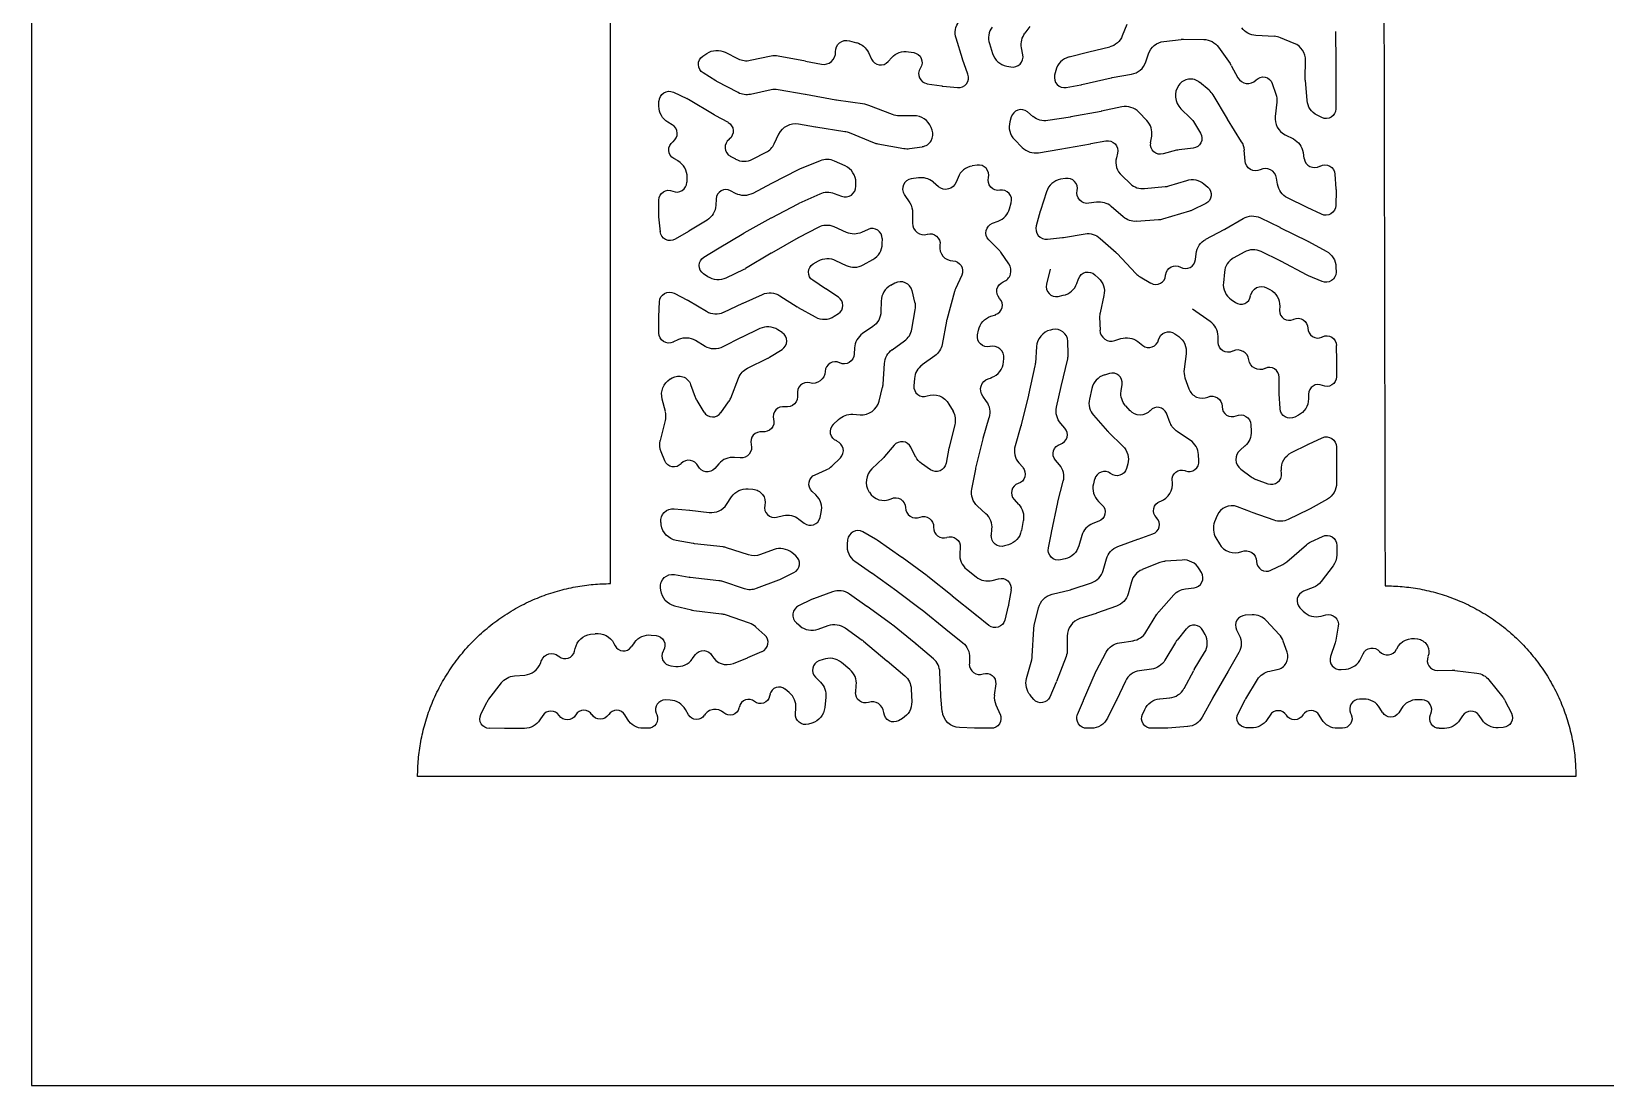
# Model space of a CAD drawing. Header units: inches. Extents: x 126 to 186, y 0 to 60.
# Drawn here: x 126 to 142.31, y 0 to 10.92 of the extents above; entities that cross this region are included whole.
import ezdxf

# ---------------------------------------------------------------- set-up
doc = ezdxf.new("R2010")
doc.units = ezdxf.units.IN
doc.header["$LTSCALE"] = 100
doc.header["$MEASUREMENT"] = 0
doc.layers.add('Default', color=18, linetype='Continuous', true_color=0x000000)

msp = doc.modelspace()

# ---------------------------------------------------------------- linework, layer by layer
at = {"layer": 'Default'}
for p, q in [((136.293, 10.906), (136.347, 10.977)), ((137.348, 10.997), (137.301, 10.878)), ((134.474, 10.828), (134.548, 10.808)), ((135.646, 10.641), (135.578, 10.853)), ((135.924, 10.798), (135.956, 10.695)), ((137.171, 10.763), (136.955, 10.709)), ((137.73, 10.821), (137.912, 10.842)), ((137.936, 10.844), (138.145, 10.841)), ((138.876, 10.873), (138.685, 10.882)), ((139.082, 10.801), (138.939, 10.859)), ((139.51, 10.924), (139.512, 10.603)), ((132.954, 10.668), (132.998, 10.697)), ((133.188, 10.708), (133.322, 10.641)), ((133.447, 10.625), (133.662, 10.671)), ((133.737, 10.672), (134.018, 10.619)), ((134.02, 10.618), (134.183, 10.586)), ((134.67, 10.705), (134.701, 10.638)), ((134.875, 10.612), (134.913, 10.654)), ((135.085, 10.714), (135.14, 10.705)), ((135.702, 10.48), (135.647, 10.636)), ((136.271, 10.683), (136.257, 10.755)), ((136.953, 10.709), (136.751, 10.659)), ((137.544, 10.609), (137.571, 10.692)), ((138.299, 10.76), (138.418, 10.591)), ((139.196, 10.439), (139.2, 10.622)), ((139.512, 10.602), (139.513, 10.283)), ((133.091, 10.412), (132.957, 10.494)), ((135.21, 10.547), (135.207, 10.542)), ((136.103, 10.565), (136.146, 10.557)), ((136.611, 10.518), (136.6, 10.47)), ((136.881, 10.373), (137.184, 10.444)), ((137.195, 10.446), (137.396, 10.481)), ((138.429, 10.573), (138.499, 10.444)), ((132.65, 10.295), (132.788, 10.231)), ((133.32, 10.29), (133.101, 10.406)), ((133.662, 10.318), (133.45, 10.272)), ((134.017, 10.27), (133.735, 10.32)), ((135.277, 10.383), (135.43, 10.359)), ((135.442, 10.358), (135.595, 10.344)), ((136.72, 10.344), (136.871, 10.371)), ((137.886, 10.368), (137.886, 10.368)), ((138.2, 10.315), (138.102, 10.397)), ((138.684, 10.419), (138.687, 10.422)), ((138.853, 10.386), (138.892, 10.275)), ((139.215, 10.21), (139.197, 10.419)), ((139.513, 10.283), (139.513, 10.121)), ((132.501, 10.149), (132.501, 10.201)), ((132.805, 10.222), (133.072, 10.062)), ((134.332, 10.213), (134.018, 10.27)), ((134.633, 10.169), (134.338, 10.212)), ((134.919, 10.063), (134.674, 10.158)), ((137.295, 10.142), (137.086, 10.097)), ((137.908, 10.124), (138.008, 10.026)), ((138.389, 10.018), (138.242, 10.266)), ((138.902, 10.19), (138.885, 10.044)), ((132.639, 9.957), (132.594, 9.984)), ((133.078, 10.058), (133.216, 9.983)), ((133.947, 9.967), (134.124, 9.936)), ((135.141, 10.051), (134.989, 10.05)), ((136.15, 10.038), (136.136, 9.988)), ((136.378, 10.041), (136.318, 10.09)), ((136.763, 10.037), (136.528, 10)), ((137.081, 10.096), (136.767, 10.038)), ((137.556, 10), (137.473, 10.087)), ((138.037, 9.99), (138.111, 9.87)), ((138.537, 9.782), (138.391, 10.014)), ((139.369, 10.032), (139.319, 10.056)), ((133.229, 9.808), (133.227, 9.806)), ((133.694, 9.759), (133.744, 9.862)), ((134.126, 9.936), (134.427, 9.889)), ((134.47, 9.877), (134.73, 9.771)), ((135.33, 9.902), (135.32, 9.928)), ((136.184, 9.804), (136.264, 9.722)), ((136.974, 9.762), (137.131, 9.79)), ((137.594, 9.77), (137.606, 9.839)), ((138.987, 9.854), (139.073, 9.81)), ((132.646, 9.781), (132.646, 9.781)), ((133.24, 9.632), (133.293, 9.603)), ((133.471, 9.601), (133.61, 9.672)), ((134.769, 9.76), (135.036, 9.712)), ((135.097, 9.711), (135.228, 9.73)), ((136.432, 9.668), (136.653, 9.706)), ((136.654, 9.706), (136.973, 9.761)), ((137.251, 9.662), (137.239, 9.614)), ((137.862, 9.693), (137.723, 9.655)), ((138.035, 9.715), (137.89, 9.698)), ((138.574, 9.58), (138.565, 9.695)), ((139.173, 9.67), (139.183, 9.608)), ((132.698, 9.582), (132.655, 9.606)), ((133.943, 9.49), (133.667, 9.35)), ((134.171, 9.583), (133.958, 9.497)), ((134.429, 9.53), (134.32, 9.58)), ((135.797, 9.538), (135.745, 9.53)), ((139.348, 9.527), (139.35, 9.529)), ((132.792, 9.361), (132.793, 9.412)), ((133.665, 9.348), (133.472, 9.246)), ((134.541, 9.319), (134.541, 9.359)), ((135.189, 9.407), (135.114, 9.396)), ((135.398, 9.315), (135.34, 9.364)), ((135.599, 9.411), (135.58, 9.361)), ((135.915, 9.409), (135.915, 9.409)), ((136.713, 9.401), (136.662, 9.392)), ((137.295, 9.43), (137.385, 9.346)), ((137.532, 9.296), (137.745, 9.316)), ((137.782, 9.324), (137.968, 9.381)), ((138.147, 9.344), (138.187, 9.31)), ((138.909, 9.341), (138.899, 9.404)), ((139.503, 9.445), (139.514, 9.292)), ((132.5, 9.019), (132.5, 9.177)), ((133.093, 9.188), (133.089, 9.121)), ((133.295, 9.246), (133.242, 9.273)), ((133.666, 8.992), (133.943, 9.139)), ((133.954, 9.144), (134.169, 9.242)), ((134.317, 9.246), (134.392, 9.217)), ((135.041, 9.236), (135.098, 9.148)), ((136.034, 9.279), (136.033, 9.279)), ((136.133, 9.087), (136.15, 9.149)), ((136.515, 9.263), (136.453, 9.068)), ((137.035, 9.154), (136.955, 9.143)), ((138.166, 9.141), (138.024, 9.073)), ((139.215, 9.101), (139.013, 9.201)), ((139.515, 9.275), (139.512, 9.122)), ((132.515, 8.849), (132.5, 9.002)), ((132.999, 8.969), (132.811, 8.853)), ((133.385, 8.837), (133.663, 8.991)), ((135.129, 9.043), (135.127, 8.939)), ((136.451, 9.061), (136.408, 8.91)), ((137.311, 9.002), (137.186, 9.11)), ((137.675, 8.971), (137.447, 8.956)), ((137.996, 9.062), (137.717, 8.978)), ((138.362, 8.875), (138.553, 8.986)), ((138.731, 8.993), (138.933, 8.895)), ((139.363, 9.03), (139.217, 9.1)), ((132.807, 8.85), (132.669, 8.77)), ((133.107, 8.671), (133.38, 8.834)), ((134.149, 8.893), (133.949, 8.788)), ((134.445, 8.841), (134.315, 8.899)), ((134.669, 8.873), (134.6, 8.842)), ((135.28, 8.823), (135.281, 8.824)), ((135.956, 8.937), (136.016, 8.959)), ((136.69, 8.79), (136.915, 8.826)), ((138.165, 8.77), (138.356, 8.872)), ((138.934, 8.894), (139.223, 8.75)), ((132.966, 8.585), (133.106, 8.67)), ((133.944, 8.785), (133.668, 8.628)), ((134.814, 8.724), (134.815, 8.778)), ((135.412, 8.71), (135.412, 8.705)), ((136.021, 8.662), (135.918, 8.765)), ((136.525, 8.772), (136.68, 8.789)), ((137.072, 8.78), (137.236, 8.632)), ((138.937, 8.547), (138.741, 8.643)), ((139.229, 8.747), (139.414, 8.647)), ((133.664, 8.626), (133.398, 8.466)), ((134.099, 8.515), (134.153, 8.546)), ((134.331, 8.552), (134.441, 8.499)), ((134.616, 8.504), (134.717, 8.56)), ((136.126, 8.516), (136.042, 8.637)), ((137.246, 8.622), (137.442, 8.415)), ((138.059, 8.56), (138.065, 8.621)), ((138.564, 8.638), (138.455, 8.577)), ((139.216, 8.399), (138.943, 8.544)), ((139.514, 8.483), (139.515, 8.429)), ((133.008, 8.382), (132.963, 8.412)), ((133.381, 8.457), (133.194, 8.369)), ((134.226, 8.257), (134.094, 8.346)), ((135.638, 8.399), (135.573, 8.257)), ((136.555, 8.462), (136.516, 8.304)), ((136.83, 8.313), (136.848, 8.362)), ((137.017, 8.403), (137.054, 8.368)), ((137.485, 8.382), (137.598, 8.316)), ((137.75, 8.395), (137.75, 8.402)), ((138.358, 8.43), (138.348, 8.32)), ((139.37, 8.332), (139.23, 8.392)), ((132.657, 8.212), (132.796, 8.141)), ((133.373, 8.109), (133.572, 8.199)), ((133.753, 8.186), (133.934, 8.07)), ((134.36, 8.171), (134.229, 8.256)), ((134.945, 8.316), (134.902, 8.293)), ((135.153, 8.119), (135.123, 8.238)), ((135.563, 8.229), (135.483, 7.935)), ((136.03, 8.157), (136.029, 8.158)), ((136.636, 8.179), (136.688, 8.19)), ((137.11, 8.189), (137.071, 8.009)), ((138.631, 8.183), (138.631, 8.186)), ((138.796, 8.267), (138.83, 8.249)), ((132.5, 7.966), (132.507, 8.124)), ((132.807, 8.135), (132.993, 8.024)), ((133.171, 8.015), (133.371, 8.108)), ((133.944, 8.065), (134.12, 7.965)), ((134.317, 7.972), (134.36, 8)), ((134.803, 8.13), (134.8, 8.019)), ((135.121, 7.839), (135.156, 8.039)), ((138.211, 7.918), (138.027, 8.045)), ((138.43, 8.145), (138.472, 8.116)), ((138.932, 8.076), (138.93, 8.034)), ((132.5, 7.799), (132.5, 7.958)), ((133.546, 7.844), (133.357, 7.754)), ((133.778, 7.803), (133.732, 7.832)), ((134.717, 7.866), (134.61, 7.793)), ((135.48, 7.92), (135.434, 7.681)), ((135.802, 7.78), (135.812, 7.828)), ((135.938, 7.972), (135.989, 7.989)), ((136.579, 7.835), (136.556, 7.829)), ((137.066, 7.964), (137.07, 7.829)), ((139.072, 7.94), (139.077, 7.943)), ((132.703, 7.73), (132.646, 7.704)), ((132.979, 7.66), (132.878, 7.72)), ((133.352, 7.751), (133.162, 7.654)), ((134.916, 7.626), (135.044, 7.717)), ((136.74, 7.58), (136.737, 7.714)), ((137.223, 7.72), (137.287, 7.741)), ((137.461, 7.71), (137.512, 7.671)), ((137.845, 7.792), (137.885, 7.764)), ((138.294, 7.702), (138.293, 7.765)), ((139.368, 7.757), (139.373, 7.76)), ((139.518, 7.668), (139.519, 7.508)), ((133.418, 7.433), (133.63, 7.538)), ((133.647, 7.548), (133.776, 7.629)), ((134.527, 7.644), (134.524, 7.58)), ((135.358, 7.562), (135.227, 7.468)), ((135.931, 7.659), (135.928, 7.658)), ((136.071, 7.501), (136.074, 7.536)), ((136.411, 7.658), (136.4, 7.487)), ((136.669, 7.246), (136.735, 7.532)), ((137.962, 7.584), (137.941, 7.423)), ((138.447, 7.612), (138.441, 7.61)), ((139.519, 7.508), (139.519, 7.346)), ((134.374, 7.49), (134.371, 7.491)), ((134.822, 7.27), (134.836, 7.484)), ((136.396, 7.459), (136.329, 7.158)), ((137.168, 7.379), (137.115, 7.363)), ((138.78, 7.432), (138.778, 7.431)), ((138.925, 7.182), (138.926, 7.34)), ((132.619, 7.323), (132.637, 7.334)), ((132.828, 7.267), (132.876, 7.135)), ((133.244, 7.125), (133.325, 7.332)), ((134.064, 7.282), (134.063, 7.282)), ((134.781, 7.094), (134.817, 7.236)), ((135.148, 7.329), (135.142, 7.251)), ((135.911, 7.325), (135.944, 7.336)), ((136.62, 7.03), (136.668, 7.245)), ((136.985, 7.224), (136.96, 7.114)), ((137.288, 7.198), (137.298, 7.267)), ((137.95, 7.334), (137.991, 7.221)), ((132.567, 6.984), (132.534, 7.115)), ((132.893, 7.099), (132.967, 6.978)), ((133.143, 6.973), (133.222, 7.085)), ((133.806, 7.034), (133.805, 7.034)), ((133.936, 7.164), (133.936, 7.163)), ((135.505, 7.063), (135.547, 6.988)), ((135.894, 7.09), (135.855, 7.145)), ((136.328, 7.154), (136.254, 6.846)), ((137.381, 6.994), (137.336, 7.044)), ((138.334, 7.04), (138.334, 7.034)), ((138.935, 7.015), (138.926, 7.17)), ((139.23, 7.164), (139.23, 7.116)), ((132.515, 6.685), (132.567, 6.891)), ((133.688, 6.906), (133.688, 6.906)), ((134.307, 6.85), (134.362, 6.903)), ((134.508, 6.957), (134.584, 6.951)), ((135.566, 6.849), (135.507, 6.615)), ((135.86, 6.71), (135.923, 6.925)), ((136.706, 6.814), (136.663, 6.862)), ((137.003, 6.946), (137.149, 6.782)), ((137.592, 6.996), (137.591, 6.994)), ((137.798, 6.865), (137.757, 6.967)), ((139.125, 6.947), (139.087, 6.927)), ((133.571, 6.775), (133.57, 6.775)), ((135.784, 6.397), (135.858, 6.701)), ((136.251, 6.838), (136.191, 6.63)), ((137.158, 6.772), (137.307, 6.627)), ((138.006, 6.686), (137.869, 6.777)), ((138.633, 6.849), (138.637, 6.782)), ((139.229, 6.648), (139.373, 6.714)), ((132.561, 6.475), (132.523, 6.567)), ((133.457, 6.644), (133.457, 6.643)), ((134.344, 6.679), (134.343, 6.679)), ((134.936, 6.635), (134.837, 6.518)), ((135.16, 6.516), (135.11, 6.615)), ((135.505, 6.604), (135.476, 6.449)), ((138.095, 6.475), (138.091, 6.54)), ((138.571, 6.628), (138.522, 6.586)), ((139.053, 6.56), (139.224, 6.645)), ((139.52, 6.62), (139.52, 6.456)), ((132.731, 6.446), (132.73, 6.445)), ((133.121, 6.444), (133.079, 6.395)), ((133.344, 6.504), (133.282, 6.51)), ((134.118, 6.33), (134.232, 6.38)), ((134.291, 6.419), (134.38, 6.507)), ((134.824, 6.503), (134.707, 6.39)), ((135.314, 6.382), (135.222, 6.446)), ((135.742, 6.182), (135.782, 6.389)), ((136.23, 6.452), (136.269, 6.407)), ((136.65, 6.433), (136.609, 6.481)), ((137.358, 6.442), (137.345, 6.396)), ((137.951, 6.373), (137.955, 6.371)), ((138.528, 6.389), (138.635, 6.309)), ((138.95, 6.344), (138.948, 6.377)), ((139.52, 6.456), (139.521, 6.243)), ((136.634, 6.05), (136.689, 6.263)), ((137.014, 6.286), (137.002, 6.236)), ((137.18, 6.341), (137.179, 6.342)), ((137.82, 6.256), (137.819, 6.269)), ((138.686, 6.282), (138.81, 6.237)), ((133.201, 6.022), (133.253, 6.1)), ((133.425, 6.184), (133.474, 6.181)), ((134.127, 6.122), (134.088, 6.158)), ((134.675, 6.157), (134.68, 6.149)), ((134.905, 6.08), (134.907, 6.081)), ((136.179, 6.074), (136.227, 6.023)), ((136.567, 5.731), (136.633, 6.042)), ((137.054, 6.054), (137.092, 6.016)), ((137.691, 6.053), (137.699, 6.056)), ((139.425, 6.078), (139.247, 5.976)), ((132.659, 5.978), (132.817, 5.962)), ((132.819, 5.962), (133.022, 5.939)), ((133.598, 6.013), (133.598, 6.012)), ((133.719, 5.89), (133.791, 5.907)), ((133.95, 5.871), (134.006, 5.828)), ((134.17, 5.886), (134.182, 5.939)), ((135.205, 5.89), (135.206, 5.89)), ((135.888, 5.926), (135.801, 6.004)), ((137.657, 5.883), (137.654, 5.886)), ((138.283, 5.906), (138.257, 5.842)), ((138.641, 5.942), (138.493, 5.999)), ((138.873, 5.859), (138.645, 5.94)), ((139.234, 5.97), (139.019, 5.867)), ((132.525, 5.81), (132.522, 5.836)), ((134.745, 5.663), (134.612, 5.738)), ((135.345, 5.79), (135.345, 5.785)), ((135.944, 5.704), (135.95, 5.767)), ((136.275, 5.857), (136.255, 5.751)), ((136.535, 5.571), (136.566, 5.729)), ((137.057, 5.848), (136.996, 5.824)), ((137.464, 5.663), (137.618, 5.717)), ((132.856, 5.617), (132.68, 5.649)), ((133.165, 5.582), (132.869, 5.615)), ((133.428, 5.5), (133.202, 5.574)), ((133.693, 5.554), (133.551, 5.503)), ((134.455, 5.657), (134.45, 5.609)), ((135.018, 5.473), (134.76, 5.653)), ((135.622, 5.577), (135.617, 5.513)), ((136.123, 5.605), (136.081, 5.592)), ((136.881, 5.7), (136.85, 5.592)), ((137.254, 5.585), (137.46, 5.662)), ((138.271, 5.675), (138.307, 5.615)), ((139.005, 5.428), (139.208, 5.605)), ((139.253, 5.634), (139.375, 5.691)), ((139.522, 5.598), (139.522, 5.5)), ((133.918, 5.489), (133.876, 5.523)), ((134.53, 5.433), (134.703, 5.313)), ((135.28, 5.281), (135.021, 5.471)), ((136.709, 5.459), (136.661, 5.449)), ((137.103, 5.339), (137.136, 5.458)), ((137.689, 5.42), (137.507, 5.347)), ((137.921, 5.446), (137.745, 5.433)), ((138.692, 5.433), (138.692, 5.432)), ((138.841, 5.341), (138.964, 5.401)), ((139.484, 5.385), (139.362, 5.223)), ((132.66, 5.296), (132.814, 5.27)), ((132.824, 5.269), (133.121, 5.235)), ((133.159, 5.226), (133.384, 5.151)), ((133.511, 5.154), (133.743, 5.241)), ((133.76, 5.248), (133.899, 5.317)), ((134.705, 5.312), (134.965, 5.127)), ((135.538, 5.074), (135.287, 5.276)), ((135.687, 5.351), (135.786, 5.271)), ((135.954, 5.235), (136.019, 5.253)), ((137.395, 5.221), (137.361, 5.097)), ((138.121, 5.316), (138.098, 5.354)), ((132.521, 5.132), (132.518, 5.162)), ((134.299, 5.116), (134.1, 5.044)), ((134.654, 4.966), (134.473, 5.093)), ((134.969, 5.124), (135.221, 4.933)), ((135.79, 4.87), (135.539, 5.073)), ((136.148, 5.136), (136.123, 4.987)), ((136.573, 5.091), (136.765, 5.139)), ((136.78, 5.143), (136.981, 5.21)), ((137.68, 4.911), (137.835, 5.085)), ((137.955, 5.147), (138.044, 5.158)), ((139.278, 5.16), (139.179, 5.122)), ((132.837, 4.925), (132.663, 4.968)), ((133.15, 4.886), (132.861, 4.92)), ((134.081, 5.036), (133.946, 4.97)), ((134.911, 4.78), (134.657, 4.964)), ((135.226, 4.929), (135.472, 4.729)), ((136.12, 4.971), (136.083, 4.823)), ((136.389, 4.767), (136.434, 4.952)), ((137.03, 4.893), (136.862, 4.839)), ((137.241, 4.968), (137.035, 4.895)), ((139.141, 4.95), (139.175, 4.915)), ((133.438, 4.791), (133.19, 4.877)), ((133.597, 4.668), (133.504, 4.752)), ((133.924, 4.796), (133.962, 4.763)), ((134.149, 4.729), (134.255, 4.767)), ((134.43, 4.742), (134.607, 4.615)), ((135.162, 4.576), (134.919, 4.773)), ((135.918, 4.768), (135.791, 4.87)), ((136.368, 4.451), (136.384, 4.732)), ((137.545, 4.698), (137.66, 4.885)), ((137.964, 4.734), (137.868, 4.616)), ((138.647, 4.877), (138.573, 4.874)), ((138.927, 4.675), (138.793, 4.817)), ((139.36, 4.864), (139.41, 4.877)), ((139.538, 4.76), (139.513, 4.615)), ((131.793, 4.677), (131.84, 4.683)), ((132.034, 4.582), (132.046, 4.558)), ((132.215, 4.545), (132.249, 4.592)), ((132.421, 4.669), (132.471, 4.664)), ((134.618, 4.606), (134.862, 4.403)), ((135.344, 4.421), (135.164, 4.574)), ((135.473, 4.728), (135.648, 4.588)), ((136.73, 4.657), (136.731, 4.515)), ((137.273, 4.589), (137.412, 4.61)), ((137.851, 4.592), (137.741, 4.407)), ((138.159, 4.675), (138.136, 4.717)), ((138.485, 4.723), (138.513, 4.667)), ((139.008, 4.492), (138.969, 4.607)), ((139.506, 4.587), (139.459, 4.447)), ((140.361, 4.629), (140.375, 4.625)), ((131.272, 4.374), (131.285, 4.407)), ((131.459, 4.452), (131.465, 4.447)), ((131.626, 4.502), (131.633, 4.531)), ((132.549, 4.51), (132.545, 4.502)), ((132.846, 4.421), (132.879, 4.467)), ((133.272, 4.375), (133.418, 4.433)), ((133.422, 4.435), (133.568, 4.497)), ((134.203, 4.417), (134.157, 4.4)), ((135.719, 4.434), (135.717, 4.369)), ((136.309, 4.218), (136.362, 4.411)), ((136.719, 4.445), (136.618, 4.186)), ((137.03, 4.296), (137.134, 4.49)), ((138.047, 4.31), (138.154, 4.487)), ((138.508, 4.487), (138.396, 4.294)), ((139.773, 4.426), (139.795, 4.475)), ((139.966, 4.499), (139.966, 4.499)), ((140.141, 4.521), (140.144, 4.527)), ((131.003, 4.245), (131.11, 4.254)), ((132.624, 4.349), (132.674, 4.344)), ((134.478, 4.31), (134.391, 4.384)), ((134.864, 4.402), (135.047, 4.245)), ((135.421, 4.044), (135.411, 4.284)), ((136.899, 3.994), (137.023, 4.282)), ((137.604, 4.316), (137.479, 4.299)), ((137.94, 4.115), (138.043, 4.303)), ((138.396, 4.293), (138.236, 4.013)), ((138.828, 4.295), (138.903, 4.31)), ((139.568, 4.311), (139.618, 4.316)), ((140.564, 4.303), (140.719, 4.305)), ((140.745, 4.303), (140.975, 4.273)), ((130.739, 4.004), (130.868, 4.172)), ((133.85, 4.072), (133.807, 4.108)), ((134.121, 4.233), (134.175, 4.18)), ((134.539, 4.073), (134.545, 4.148)), ((135.113, 4.109), (135.119, 3.978)), ((135.989, 4.164), (135.975, 4.045)), ((136.615, 4.179), (136.549, 4.026)), ((137.333, 4.191), (137.239, 3.993)), ((138.58, 4.007), (138.702, 4.207)), ((141.099, 4.204), (141.244, 4.024)), ((130.655, 3.844), (130.719, 3.972)), ((132.618, 3.994), (132.567, 3.996)), ((133.333, 3.926), (133.329, 3.911)), ((133.651, 4.055), (133.646, 4.035)), ((134.23, 4.024), (134.219, 3.917)), ((135.436, 3.877), (135.421, 4.033)), ((135.991, 3.945), (136.035, 3.847)), ((136.385, 4.002), (136.348, 4.045)), ((136.838, 3.847), (136.898, 3.992)), ((137.238, 3.991), (137.149, 3.808)), ((137.688, 4.007), (137.792, 4.017)), ((138.234, 4.01), (138.129, 3.818)), ((138.5, 3.856), (138.574, 3.997)), ((139.802, 4.005), (139.757, 4.004)), ((140.408, 3.997), (140.357, 3.998)), ((141.264, 3.992), (141.333, 3.86)), ((131.296, 3.834), (131.268, 3.79)), ((131.467, 3.834), (131.466, 3.835)), ((131.639, 3.842), (131.636, 3.838)), ((131.979, 3.844), (131.979, 3.843)), ((132.174, 3.796), (132.147, 3.841)), ((132.472, 3.858), (132.478, 3.844)), ((132.808, 3.841), (132.776, 3.898)), ((133.173, 3.864), (133.172, 3.865)), ((133.915, 3.855), (133.919, 3.909)), ((134.084, 3.756), (134.05, 3.745)), ((134.83, 3.862), (134.83, 3.867)), ((135.023, 3.805), (134.982, 3.781)), ((137.51, 3.847), (137.533, 3.897)), ((138.831, 3.839), (138.802, 3.794)), ((139.172, 3.841), (139.17, 3.837)), ((139.368, 3.794), (139.341, 3.839)), ((139.666, 3.858), (139.672, 3.846)), ((139.998, 3.865), (139.97, 3.912)), ((140.193, 3.908), (140.165, 3.863)), ((140.494, 3.844), (140.498, 3.852)), ((140.826, 3.832), (140.799, 3.789)), ((141.029, 3.789), (140.997, 3.835)), ((130.902, 3.701), (130.744, 3.702)), ((131.107, 3.701), (130.902, 3.701)), ((132.385, 3.702), (132.338, 3.702)), ((135.771, 3.702), (135.614, 3.709)), ((135.941, 3.702), (135.78, 3.702)), ((136.978, 3.702), (136.935, 3.702)), ((137.755, 3.702), (137.604, 3.702)), ((137.978, 3.72), (137.771, 3.702)), ((138.634, 3.706), (138.585, 3.708)), ((139.581, 3.703), (139.532, 3.702)), ((140.638, 3.701), (140.585, 3.701)), ((141.248, 3.71), (141.196, 3.707))]:
    msp.add_line(p, q, dxfattribs=at)
msp.add_lwpolyline([(126, 0), (186, 0), (186, 60), (126, 60)], close=True, dxfattribs=at)
at = {"layer": 'Default', "extrusion": (0, 0, -1)}
for centre, radius, start, end in [((-135.759, 10.911), 0.19, 342.3163, 37.7798), ((-138.694, 11.072), 0.19, 272.7201, 325.1514), ((-134.444, 10.718), 0.114, 357.2709, 105.1937), ((-134.498, 10.625), 0.19, 105.1937, 155.1111), ((-136.444, 10.791), 0.19, 349.2651, 37.234), ((-137.124, 10.948), 0.19, 201.5403, 255.8168), ((-137.752, 10.633), 0.19, 18.1785, 83.4137), ((-137.934, 10.654), 0.19, 83.4137, 90.601), ((-138.143, 10.651), 0.19, 90.601, 144.9772), ((-133.012, 10.582), 0.103, 301.6248, 56.4341), ((-133.103, 10.538), 0.19, 56.4341, 116.5991), ((-133.702, 10.485), 0.19, 77.9957, 100.6647), ((-133.983, 10.432), 0.19, 100.6647, 101.2687), ((-135.054, 10.527), 0.19, 41.9457, 99.156), ((-135.124, 10.603), 0.103, 99.156, 213.4141), ((-135.827, 10.699), 0.19, 340.695, 342.3163), ((-136.908, 10.893), 0.19, 255.8168, 256.2704), ((-139.322, 10.601), 0.19, 179.5153, 179.8265), ((-137.227, 10.259), 0.19, 76.8407, 80.2251), ((-138.262, 10.482), 0.19, 144.9772, 151.327), ((-138.759, 10.353), 0.0999, 43.9663, 160.4378), ((-139.386, 10.435), 0.19, 355.1355, 1.0182), ((-132.606, 10.2), 0.104, 0.5285, 114.9587), ((-133.19, 10.574), 0.19, 297.891, 301.6248), ((-133.409, 10.458), 0.19, 257.7013, 297.891), ((-138.713, 10.212), 0.19, 160.4378, 186.5034), ((-139.323, 10.283), 0.19, 179.8265, 180.018), ((-132.691, 10.147), 0.19, 300.6796, 0.5285), ((-132.708, 10.059), 0.19, 114.9587, 120.9005), ((-134.366, 10.4), 0.19, 278.3749, 280.1965), ((-139.404, 10.226), 0.19, 296.6137, 355.1355), ((-139.413, 10.121), 0.1, 180.018, 296.6137), ((-133.166, 9.891), 0.104, 118.7417, 232.9696), ((-133.915, 9.779), 0.19, 25.6958, 99.6991), ((-134.988, 10.24), 0.19, 269.6172, 291.3145), ((-136.498, 10.188), 0.19, 261.017, 309.513), ((-136.733, 10.225), 0.19, 259.5722, 261.017), ((-137.046, 10.283), 0.19, 257.7658, 259.5722), ((-137.875, 9.891), 0.19, 134.3696, 148.4483), ((-138.552, 10.115), 0.19, 327.9332, 329.293), ((-134.398, 9.701), 0.19, 98.8362, 112.295), ((-137.15, 9.687), 0.104, 79.8476, 193.7804), ((-138.024, 9.816), 0.102, 148.4483, 263.4332), ((-138.986, 9.641), 0.19, 117.2628, 170.9989), ((-132.706, 9.697), 0.104, 299.8575, 54.3736), ((-137.696, 9.753), 0.102, 254.7172, 9.0688), ((-138.681, 9.588), 0.108, 243.6455, 355.8449), ((-139.4, 9.438), 0.104, 61.256, 175.9696), ((-135.472, 9.403), 0.115, 201.245, 310.2364), ((-136.016, 9.382), 0.105, 260.6976, 14.8822), ((-138.024, 9.199), 0.19, 72.96, 130.2382), ((-138.121, 9.233), 0.102, 130.2382, 244.1906), ((-139.097, 9.371), 0.19, 296.3008, 350.7163), ((-132.601, 9.177), 0.102, 0.017, 114.7142), ((-133.383, 9.414), 0.19, 242.0523, 297.5929), ((-134.032, 8.971), 0.19, 62.0917, 65.5782), ((-134.248, 9.069), 0.19, 65.5782, 111.2878), ((-134.939, 9.045), 0.19, 147.0772, 180.6899), ((-136.94, 9.251), 0.109, 261.922, 12.8952), ((-139.325, 9.279), 0.19, 175.9696, 181.0909), ((-132.69, 9.019), 0.19, 354.7296, 0.017), ((-132.9, 9.131), 0.19, 182.8942, 238.293), ((-133.755, 8.824), 0.19, 61.0593, 62.0917), ((-137.435, 9.146), 0.19, 266.381, 310.8427), ((-137.663, 9.16), 0.19, 253.377, 266.381), ((-137.941, 9.244), 0.19, 244.1906, 253.377), ((-138.648, 8.822), 0.19, 59.7909, 115.9478), ((-139.299, 9.271), 0.19, 295.5803, 296.3008), ((-139.408, 9.124), 0.104, 181.0909, 295.5803), ((-132.617, 8.859), 0.103, 239.6694, 354.7296), ((-132.711, 9.014), 0.19, 238.293, 239.6694), ((-133.477, 8.671), 0.19, 59.0802, 61.0593), ((-134.522, 9.015), 0.19, 245.8346, 293.884), ((-135.31, 8.725), 0.103, 73.4982, 188.3835), ((-135.992, 8.839), 0.104, 315.1832, 69.5341), ((-136.945, 8.639), 0.19, 80.859, 132.1023), ((-138.85, 8.724), 0.19, 115.9478, 116.441), ((-133.205, 8.508), 0.19, 58.5691, 59.0802), ((-138.255, 8.602), 0.19, 5.7121, 61.8671), ((-139.139, 8.58), 0.19, 116.441, 118.3483), ((-139.324, 8.48), 0.19, 118.3483, 179.2656), ((-133.02, 8.497), 0.103, 303.507, 58.5691), ((-134.149, 8.428), 0.0995, 303.6679, 60.1163), ((-134.248, 8.381), 0.19, 60.1163, 115.914), ((-135.543, 8.442), 0.104, 91.5122, 204.3711), ((-137.109, 8.491), 0.19, 132.1023, 136.4594), ((-137.853, 8.392), 0.103, 5.2108, 120.133), ((-133.113, 8.54), 0.19, 244.7345, 303.507), ((-133.3, 8.628), 0.19, 238.9215, 244.7345), ((-136.105, 8.231), 0.105, 316.1623, 69.3037), ((-136.946, 8.327), 0.104, 19.4152, 133.0577), ((-136.925, 8.23), 0.19, 133.0577, 192.3521), ((-139.305, 8.567), 0.19, 293.257, 297.969), ((-139.411, 8.428), 0.104, 179.2656, 293.257), ((-132.61, 8.119), 0.104, 2.3415, 117.1201), ((-133.651, 8.026), 0.19, 65.596, 122.6457), ((-134.332, 8.416), 0.19, 302.8564, 303.6679), ((-138.743, 8.167), 0.114, 9.6485, 117.7536), ((-138.742, 8.081), 0.19, 117.7536, 181.5474), ((-132.709, 7.972), 0.19, 117.1201, 120.8091), ((-133.451, 7.936), 0.19, 64.9961, 65.596), ((-134.61, 8.023), 0.19, 181.2317, 235.8471), ((-132.69, 7.958), 0.19, 359.9789, 2.3415), ((-135.998, 7.792), 0.19, 11.0271, 71.384), ((-139.12, 7.849), 0.103, 65.3159, 179.9498), ((-132.604, 7.799), 0.104, 245.6415, 359.9789), ((-135.248, 7.717), 0.19, 190.7338, 234.3222), ((-135.904, 7.76), 0.104, 256.9624, 11.0271), ((-137.345, 7.56), 0.19, 72.0865, 127.639), ((-137.782, 7.704), 0.108, 13.4154, 125.6536), ((-137.774, 7.609), 0.19, 125.6536, 187.7083), ((-138.398, 7.704), 0.104, 245.2451, 359.0372), ((-139.417, 7.668), 0.102, 64.6377, 179.7862), ((-133.076, 7.824), 0.19, 242.9817, 300.7049), ((-134.419, 7.584), 0.105, 182.4067, 295.8776), ((-135.026, 7.472), 0.19, 3.7059, 54.6047), ((-138.729, 7.537), 0.117, 244.7725, 352.1301), ((-139.329, 7.508), 0.19, 179.7862, 179.9281), ((-132.706, 7.223), 0.13, 58.3648, 160.2851), ((-133.502, 7.263), 0.19, 21.4753, 63.6401), ((-134.095, 7.405), 0.128, 181.7389, 284.3307), ((-136.21, 7.5), 0.19, 183.9692, 192.4876), ((-139.418, 7.346), 0.101, 179.9281, 295.538), ((-132.718, 7.161), 0.19, 345.866, 58.3648), ((-135.342, 6.971), 0.187, 69.9909, 150.5786), ((-135.95, 7.214), 0.118, 324.0131, 70.8092), ((-136.854, 7.203), 0.19, 12.7119, 13.1013), ((-137.476, 7.171), 0.19, 317.7735, 8.1593), ((-139.115, 7.182), 0.19, 356.6466, 0.0466), ((-133.826, 7.143), 0.111, 169.7372, 280.2946), ((-136.143, 7.199), 0.19, 192.4876, 193.5809), ((-136.805, 6.988), 0.19, 318.332, 12.7119), ((-138.229, 7.039), 0.105, 66.8763, 179.4823), ((-139.04, 7.021), 0.105, 243.2836, 356.6466), ((-139.04, 7.116), 0.19, 180.2302, 243.2836), ((-133.587, 6.879), 0.105, 164.8339, 278.7366), ((-134.38, 6.776), 0.103, 290.9559, 45.6096), ((-134.495, 6.767), 0.19, 45.6096, 93.9512), ((-135.381, 6.895), 0.19, 150.5786, 193.9952), ((-137.485, 7.089), 0.141, 221.8151, 317.7735), ((-137.975, 6.935), 0.19, 303.5807, 338.3092), ((-138.526, 6.843), 0.108, 65.2622, 177.2096), ((-136.042, 6.656), 0.19, 13.5764, 16.3305), ((-136.069, 6.891), 0.19, 193.5809, 196.1847), ((-138.447, 6.772), 0.19, 177.2096, 229.3609), ((-139.416, 6.619), 0.104, 65.4361, 179.8818), ((-132.699, 6.638), 0.19, 337.8654, 14.2094), ((-133.353, 6.612), 0.108, 163.5267, 275.1346), ((-136.689, 6.548), 0.105, 319.6964, 73.3161), ((-137.174, 6.491), 0.19, 134.2938, 195.0297), ((-139.138, 6.39), 0.19, 356.039, 63.5311), ((-139.308, 6.475), 0.19, 63.5311, 65.4361), ((-132.655, 6.513), 0.102, 222.2279, 337.8654), ((-133, 6.463), 0.103, 220.7097, 335.0877), ((-134.692, 6.64), 0.19, 220.1078, 226.0957), ((-135.33, 6.602), 0.19, 304.5797, 333.1946), ((-135.373, 6.468), 0.104, 190.7747, 304.5797), ((-135.969, 6.352), 0.19, 11.0951, 13.5764), ((-136.19, 6.338), 0.105, 139.1688, 252.4059), ((-137.244, 6.423), 0.104, 195.0297, 308.3322), ((-137.916, 6.281), 0.0985, 353.2365, 110.4021), ((-139.33, 6.456), 0.19, 179.8818, 179.8992), ((-134.159, 6.234), 0.105, 312.8798, 66.7344), ((-139.331, 6.243), 0.19, 179.8992, 240.2776), ((-133.411, 5.995), 0.19, 33.7213, 94.1652), ((-133.464, 6.044), 0.137, 94.1652, 192.846), ((-134.951, 5.988), 0.103, 64.4685, 179.0722), ((-135.928, 6.146), 0.19, 312.0793, 11.0951), ((-136.818, 6.003), 0.19, 11.9293, 14.3588), ((-137.727, 5.958), 0.102, 315.2027, 69.2397), ((-132.646, 5.853), 0.126, 352.2222, 95.7528), ((-132.797, 5.773), 0.19, 95.7528, 96.4465), ((-133.833, 5.721), 0.19, 77.2539, 127.8034), ((-135.244, 5.796), 0.101, 67.9695, 183.7292), ((-136.089, 5.893), 0.19, 136.7099, 190.9466), ((-137.021, 5.943), 0.102, 134.2605, 249.2408), ((-138.709, 6.119), 0.19, 289.6602, 290.8712), ((-139.152, 6.141), 0.19, 240.2776, 244.4035), ((-132.713, 5.836), 0.19, 280.2009, 352.2222), ((-136.068, 5.787), 0.19, 190.9466, 253.2975), ((-136.753, 5.692), 0.19, 11.1179, 11.9293), ((-138.937, 6.038), 0.19, 244.4035, 289.6602), ((-132.89, 5.804), 0.19, 276.4336, 280.2009), ((-135.519, 5.585), 0.103, 69.9339, 184.3799), ((-136.05, 5.695), 0.107, 253.2975, 5.333), ((-136.638, 5.551), 0.105, 257.2102, 11.1179), ((-136.667, 5.645), 0.19, 196.2008, 257.2102), ((-137.319, 5.407), 0.19, 15.5462, 69.7611), ((-137.526, 5.483), 0.19, 69.7611, 70.8194), ((-138.579, 5.43), 0.113, 68.7083, 178.6153), ((-139.333, 5.462), 0.19, 48.9242, 64.9753), ((-139.419, 5.598), 0.103, 64.9753, 179.8417), ((-133.487, 5.681), 0.19, 250.1403, 287.9288), ((-139.332, 5.499), 0.19, 179.8417, 217.0043), ((-132.639, 5.175), 0.122, 353.8648, 99.4977), ((-133.099, 5.046), 0.19, 96.5683, 108.3238), ((-134.595, 5.157), 0.19, 124.8096, 125.4257), ((-136.046, 5.153), 0.103, 75.0748, 189.2825), ((-139.21, 5.338), 0.19, 217.0043, 249.2331), ((-132.71, 5.153), 0.19, 284.1019, 353.8648), ((-134.855, 4.972), 0.19, 125.4257, 127.0947), ((-136.618, 4.907), 0.19, 13.7057, 76.1457), ((-137.178, 5.147), 0.19, 195.3472, 250.4527), ((-137.977, 4.959), 0.19, 41.7727, 83.2405), ((-132.883, 5.109), 0.19, 276.6911, 284.1019), ((-135.106, 4.782), 0.19, 127.0947, 129.0984), ((-135.936, 5.017), 0.19, 189.2825, 194.2141), ((-136.972, 5.074), 0.19, 250.4527, 252.2207), ((-137.822, 4.785), 0.19, 31.6914, 41.7727), ((-134.319, 4.588), 0.19, 70.2168, 125.6857), ((-135.91, 5.018), 0.19, 308.6328, 308.9481), ((-135.983, 4.849), 0.103, 194.2141, 308.6328), ((-136.573, 4.722), 0.19, 3.1093, 13.7057), ((-139.437, 4.778), 0.103, 75.1334, 189.9963), ((-131.818, 4.488), 0.19, 12.8767, 82.4412), ((-131.865, 4.495), 0.19, 82.4412, 152.6113), ((-132.402, 4.48), 0.19, 36.2276, 95.8761), ((-132.46, 4.561), 0.103, 95.8761, 209.9524), ((-134.497, 4.461), 0.19, 125.6857, 129.8391), ((-135.529, 4.44), 0.19, 128.8092, 181.8495), ((-137.301, 4.401), 0.19, 28.0488, 81.3706), ((-138.343, 4.582), 0.19, 153.4362, 209.9863), ((-139.326, 4.648), 0.19, 189.9963, 198.529), ((-140.315, 4.444), 0.19, 25.9088, 103.8525), ((-140.343, 4.495), 0.134, 103.8525, 201.9389), ((-131.388, 4.366), 0.111, 21.4291, 129.5992), ((-132.961, 4.407), 0.101, 36.3343, 151.5381), ((-134.74, 4.257), 0.19, 129.8391, 130.4599), ((-136.541, 4.514), 0.19, 179.4403, 201.1972), ((-137.578, 4.504), 0.19, 210.6136, 262.1821), ((-139.888, 4.433), 0.102, 24.3715, 139.6786), ((-131.018, 4.056), 0.19, 37.5632, 85.2699), ((-134.924, 4.101), 0.19, 130.4599, 177.5611), ((-135.893, 4.175), 0.0967, 69.7417, 186.5289), ((-137.198, 4.207), 0.19, 23.3053, 28.0488), ((-138.21, 4.212), 0.19, 28.6865, 31.1044), ((-138.864, 4.109), 0.19, 31.3553, 78.9998), ((-140.721, 4.115), 0.19, 89.4732, 97.3242), ((-140.951, 4.085), 0.19, 97.3242, 141.2838), ((-134.041, 4.044), 0.19, 134.6588, 186.1462), ((-136.493, 4.168), 0.19, 319.7118, 15.2366), ((-136.441, 4.254), 0.19, 201.1972, 203.4835), ((-130.889, 3.888), 0.19, 26.2871, 37.5632), ((-133.552, 4.056), 0.0971, 192.7313, 308.3523), ((-134.03, 3.938), 0.19, 186.1462, 253.3338), ((-134.638, 4.065), 0.0999, 250.5678, 5.0406), ((-134.929, 3.97), 0.19, 177.5611, 240.3749), ((-135.61, 4.051), 0.19, 354.4775, 357.673), ((-136.459, 4.065), 0.0977, 203.4835, 319.7118), ((-137.074, 3.919), 0.19, 22.6024, 23.3053), ((-137.068, 4.074), 0.19, 205.2365, 206.1047), ((-137.706, 3.818), 0.19, 24.5104, 84.4962), ((-138.742, 3.909), 0.19, 27.6932, 31.3553), ((-141.095, 3.905), 0.19, 141.2838, 152.6192), ((-130.744, 3.8), 0.0986, 270.0948, 26.2871), ((-131.107, 3.891), 0.19, 212.4203, 269.9675), ((-131.551, 3.889), 0.0999, 210.9319, 326.4915), ((-131.893, 3.897), 0.101, 212.3096, 328.1554), ((-132.338, 3.892), 0.19, 270.0213, 329.5956), ((-132.385, 3.804), 0.102, 156.502, 270.0213), ((-132.89, 3.888), 0.0949, 212.1601, 330.4706), ((-133.237, 3.934), 0.0951, 194.133, 312.5242), ((-134.019, 3.846), 0.105, 253.3338, 4.881), ((-134.932, 3.87), 0.102, 240.3749, 355.5603), ((-135.622, 3.895), 0.186, 272.5156, 354.4775), ((-135.941, 3.805), 0.103, 155.5544, 270.0125), ((-136.935, 3.807), 0.105, 269.8902, 22.6024), ((-136.978, 3.892), 0.19, 206.1047, 269.8902), ((-137.604, 3.805), 0.103, 270.0763, 24.5104), ((-137.962, 3.909), 0.19, 208.667, 265.2157), ((-138.589, 3.809), 0.101, 272.4505, 27.6932), ((-138.642, 3.896), 0.19, 212.4272, 272.4505), ((-139.086, 3.891), 0.0998, 212.1555, 328.2828), ((-139.531, 3.892), 0.19, 269.6014, 328.8195), ((-139.58, 3.804), 0.101, 155.1522, 269.6014), ((-140.082, 3.915), 0.0976, 211.959, 329.1975), ((-140.585, 3.802), 0.1, 270.1448, 25.296), ((-140.638, 3.891), 0.19, 212.4279, 270.1448), ((-141.185, 3.897), 0.19, 266.8099, 325.3646), ((-141.242, 3.813), 0.102, 152.6192, 266.8099), ((-130.902, 3.891), 0.19, 269.9675, 270.0948), ((-135.78, 3.892), 0.19, 270.0125, 272.5156), ((-137.755, 3.892), 0.19, 265.2157, 270.0763)]:
    msp.add_arc(centre, radius, start, end, dxfattribs=at)
at = {"layer": 'Default'}
for centre, radius, start, end in [((136.105, 10.855), 0.19, 143.3459, 197.3944), ((138.867, 10.684), 0.19, 67.6384, 87.2799), ((139.01, 10.625), 0.19, 358.9818, 67.6384), ((133.407, 10.811), 0.19, 243.4009, 282.0043), ((134.207, 10.706), 0.123, 258.7313, 2.7291), ((134.797, 10.682), 0.105, 204.8889, 318.0543), ((136.138, 10.752), 0.19, 197.3944, 259.457), ((136.165, 10.663), 0.108, 259.457, 10.7349), ((136.796, 10.475), 0.19, 103.7296, 166.6474), ((137.363, 10.668), 0.19, 279.7749, 341.8215), ((135.293, 10.485), 0.103, 146.5859, 261.1318), ((135.605, 10.446), 0.103, 264.8311, 19.305), ((136.701, 10.446), 0.104, 166.6474, 280.1487), ((138.601, 10.5), 0.116, 208.673, 316.0337), ((133.702, 10.133), 0.19, 80.0166, 102.2987), ((135.459, 10.547), 0.19, 261.1318, 264.8311), ((136.837, 10.558), 0.19, 280.1487, 283.1593), ((138.04, 10.259), 0.189, 144.8878, 225.6304), ((138.007, 10.283), 0.148, 50.2876, 144.8878), ((138.078, 10.169), 0.19, 30.707, 50.2876), ((133.984, 10.083), 0.19, 79.8035, 80.0166), ((134.605, 9.981), 0.19, 68.6855, 81.6251), ((136.251, 10.009), 0.105, 50.487, 164.3869), ((137.335, 9.956), 0.19, 43.5569, 102.2342), ((132.585, 9.867), 0.105, 305.6264, 59.3204), ((133.17, 10.225), 0.19, 239.0995, 241.2583), ((135.142, 9.861), 0.19, 20.8844, 90.3828), ((136.319, 9.937), 0.19, 164.3869, 224.5224), ((137.418, 9.869), 0.19, 350.9312, 43.5569), ((139.074, 10.023), 0.19, 173.4966, 242.7372), ((133.29, 9.723), 0.104, 127.0304, 241.3342), ((134.156, 10.124), 0.19, 260.3009, 261.1638), ((135.21, 9.857), 0.128, 278.366, 20.8844), ((133.523, 9.841), 0.19, 297.3136, 334.3042), ((134.802, 9.947), 0.19, 247.705, 259.8589), ((135.07, 9.899), 0.19, 259.8589, 278.366), ((136.4, 9.855), 0.19, 224.5224, 279.7355), ((136.621, 9.893), 0.19, 279.7355, 279.8625), ((136.94, 9.949), 0.19, 279.8625, 280.1524), ((137.912, 9.509), 0.19, 96.5668, 105.2828), ((138.376, 9.681), 0.19, 4.1551, 32.0668), ((132.603, 9.417), 0.19, 358.5319, 60.1425), ((133.384, 9.769), 0.19, 241.3342, 297.3136), ((134.029, 9.321), 0.19, 111.9346, 117.0261), ((134.242, 9.407), 0.19, 65.696, 111.9346), ((134.351, 9.357), 0.19, 0.3742, 65.696), ((135.776, 9.342), 0.19, 99.465, 158.755), ((135.814, 9.436), 0.104, 345.1178, 99.465), ((137.424, 9.569), 0.19, 166.2196, 227.1075), ((138.782, 9.385), 0.119, 9.2837, 116.3545), ((139.294, 9.626), 0.112, 189.0011, 298.744), ((132.687, 9.364), 0.104, 245.2858, 358.5319), ((133.754, 9.18), 0.19, 117.0261, 117.9477), ((134.432, 9.319), 0.109, 248.7122, 0.3742), ((135.129, 9.293), 0.104, 98.6029, 212.9228), ((135.217, 9.219), 0.19, 49.7636, 98.6029), ((136.696, 9.205), 0.19, 100.3757, 162.1646), ((136.732, 9.298), 0.104, 347.1048, 100.3757), ((137.514, 9.485), 0.19, 227.1075, 275.4488), ((137.727, 9.505), 0.19, 275.4488, 287.04), ((133.195, 9.183), 0.102, 62.4071, 177.1058), ((136.05, 9.177), 0.104, 344.5687, 99.3024), ((137.062, 8.966), 0.19, 49.1573, 98.078), ((135.95, 9.137), 0.19, 290.4659, 344.5687), ((136.634, 9.01), 0.19, 162.1646, 164.4074), ((134.238, 8.725), 0.19, 66.116, 117.829), ((134.711, 8.779), 0.103, 359.5246, 114.1654), ((135.246, 8.937), 0.119, 179.3101, 286.5018), ((136.514, 8.881), 0.109, 164.4074, 276.069), ((138.267, 9.039), 0.19, 298.1329, 300.2091), ((134.037, 8.619), 0.19, 117.829, 119.5513), ((134.624, 8.726), 0.19, 299.1894, 359.5246), ((135.549, 8.685), 0.139, 171.6165, 268.4878), ((135.886, 8.528), 0.19, 34.8652, 44.8168), ((136.66, 8.978), 0.19, 276.069, 279.141), ((138.657, 8.472), 0.19, 63.927, 119.23), ((133.762, 8.463), 0.19, 119.5513, 121.0785), ((134.524, 8.67), 0.19, 244.086, 299.1894), ((136.024, 8.445), 0.124, 290.6963, 34.8652), ((137.956, 8.571), 0.104, 239.867, 354.2879), ((138.547, 8.411), 0.19, 119.23, 174.3361), ((138.854, 8.376), 0.19, 62.031, 63.927), ((135.003, 8.207), 0.124, 14.2297, 118.3739), ((137.58, 8.546), 0.19, 223.5406, 240.007), ((137.649, 8.404), 0.101, 240.007, 354.7892), ((138.537, 8.302), 0.19, 174.3361, 235.7295), ((134.304, 8.085), 0.102, 303.1707, 57.1436), ((134.993, 8.126), 0.19, 118.3739, 178.7683), ((135.746, 8.179), 0.19, 155.6289, 164.7648), ((135.956, 8.086), 0.102, 288.616, 43.8377), ((136.616, 8.28), 0.103, 166.1803, 281.2583), ((136.651, 8.376), 0.19, 281.2583, 340.5848), ((138.53, 8.2), 0.102, 235.7295, 350.3515), ((133.09, 8.187), 0.19, 239.1909, 295.0039), ((134.037, 8.23), 0.19, 237.3543, 240.643), ((134.969, 8.073), 0.19, 349.9806, 14.2297), ((137.256, 7.968), 0.19, 167.6479, 181.3639), ((139.03, 8.031), 0.0999, 178.4526, 294.6841), ((133.628, 7.673), 0.19, 56.9354, 115.5651), ((134.213, 8.131), 0.19, 240.643, 303.1707), ((134.934, 7.872), 0.19, 305.3953, 349.9806), ((135.666, 7.885), 0.19, 164.7648, 169.2662), ((136.601, 7.645), 0.19, 103.6435, 176.0308), ((136.609, 7.711), 0.127, 1.3302, 103.6435), ((137.187, 7.832), 0.118, 181.3639, 287.9135), ((138.103, 7.762), 0.19, 0.9628, 55.2249), ((139.325, 7.849), 0.102, 180.0502, 295.3623), ((132.781, 7.557), 0.19, 59.2951, 114.3585), ((133.439, 7.582), 0.19, 115.5651, 117.0183), ((133.721, 7.716), 0.103, 302.1646, 56.9354), ((134.717, 7.636), 0.19, 124.1529, 177.5933), ((137.576, 7.753), 0.104, 232.361, 346.5846), ((133.546, 7.708), 0.19, 296.3599, 302.1646), ((134.326, 7.398), 0.103, 64.1224, 178.2611), ((135.957, 7.545), 0.117, 355.476, 103.0376), ((136.55, 7.575), 0.19, 346.8987, 1.3302), ((138.496, 7.505), 0.118, 7.8699, 114.7549), ((135.337, 7.313), 0.19, 125.6778, 175.3481), ((135.881, 7.516), 0.19, 289.1908, 355.476), ((137.17, 7.182), 0.19, 106.7381, 167.2086), ((137.198, 7.282), 0.102, 351.8407, 106.7381), ((138.129, 7.398), 0.19, 172.2917, 199.7915), ((138.824, 7.34), 0.102, 359.9534, 115.2275), ((134.037, 7.182), 0.103, 75.6693, 190.2628), ((134.633, 7.282), 0.19, 345.7724, 356.2941), ((135.243, 7.243), 0.102, 175.3481, 290.0091), ((138.13, 7.271), 0.148, 199.7915, 293.1237), ((139.331, 7.164), 0.101, 64.462, 179.7698), ((133.055, 7.199), 0.19, 199.7149, 211.5668), ((133.067, 7.194), 0.19, 324.8162, 338.5247), ((133.787, 6.933), 0.102, 79.7054, 195.1661), ((134.597, 7.141), 0.19, 266.0488, 345.7724), ((135.741, 6.978), 0.19, 343.6695, 35.9869), ((137.145, 7.072), 0.19, 167.2086, 221.5879), ((137.666, 6.931), 0.0986, 21.6908, 138.1849), ((138.437, 7.035), 0.103, 180.5177, 294.7378), ((132.383, 6.937), 0.19, 345.7906, 14.134), ((133.057, 7.034), 0.105, 211.5668, 324.8162), ((133.555, 6.673), 0.102, 81.2634, 196.4733), ((136.63, 6.746), 0.102, 286.6839, 41.668), ((137.291, 6.908), 0.19, 221.5879, 225.7062), ((137.901, 6.528), 0.19, 3.4959, 56.4193), ((134.307, 6.581), 0.104, 314.5998, 69.0441), ((135.017, 6.568), 0.105, 26.8054, 139.8922), ((135.692, 6.569), 0.19, 166.0048, 169.2253), ((136.373, 6.577), 0.19, 163.8153, 220.8312), ((138.604, 6.49), 0.126, 130.6391, 233.0844), ((132.81, 6.374), 0.106, 24.9123, 137.7721), ((133.265, 6.32), 0.19, 84.8654, 139.2903), ((134.157, 6.554), 0.19, 293.2656, 314.5998), ((134.838, 6.253), 0.19, 133.9043, 210.5963), ((136.505, 6.31), 0.19, 345.6412, 40.3036), ((137.115, 6.261), 0.103, 51.6678, 166.0204), ((137.991, 6.468), 0.104, 249.5979, 3.4959), ((136.252, 6.143), 0.1, 107.5941, 223.2901), ((137.186, 6.19), 0.19, 166.0204, 225.7395), ((137.631, 6.234), 0.19, 290.7603, 6.7635), ((138.749, 6.461), 0.19, 233.0844, 250.3599), ((138.846, 6.336), 0.105, 250.3599, 3.961), ((133.997, 5.982), 0.19, 346.73, 47.1202), ((134.83, 6.238), 0.174, 210.5963, 295.5315), ((133.043, 6.128), 0.19, 263.5535, 326.2787), ((133.697, 5.989), 0.102, 167.154, 282.7461), ((134.069, 5.909), 0.103, 232.1966, 346.73), ((135.164, 5.992), 0.11, 180.9278, 292.0305), ((135.761, 5.785), 0.19, 354.667, 47.9207), ((137.585, 5.812), 0.101, 289.1806, 44.7973), ((138.435, 5.846), 0.163, 69.1288, 158.4865), ((134.56, 5.646), 0.105, 60.539, 173.9607), ((135.449, 5.779), 0.104, 176.2708, 290.0661), ((137.063, 5.647), 0.19, 110.7592, 163.7992), ((138.434, 5.772), 0.19, 158.4865, 210.6589), ((133.143, 5.393), 0.19, 72.0712, 83.5664), ((133.757, 5.375), 0.19, 51.1174, 109.8597), ((134.639, 5.589), 0.19, 173.9607, 235.1904), ((134.651, 5.497), 0.19, 55.1035, 60.539), ((138.469, 5.711), 0.189, 210.6589, 291.2917), ((133.854, 5.409), 0.103, 296.2013, 51.1174), ((134.909, 5.317), 0.19, 53.7705, 55.1035), ((135.806, 5.499), 0.19, 175.6201, 231.031), ((137.76, 5.243), 0.19, 94.3849, 111.8831), ((137.935, 5.257), 0.19, 30.8791, 94.3849), ((138.795, 5.434), 0.104, 181.3847, 296.051), ((138.881, 5.572), 0.19, 296.051, 311.0758), ((132.845, 5.458), 0.19, 260.5023, 263.4317), ((133.676, 5.419), 0.19, 290.5623, 296.2013), ((135.168, 5.128), 0.19, 51.2366, 53.7705), ((135.905, 5.419), 0.19, 231.031, 284.9252), ((136.92, 5.39), 0.19, 288.5475, 344.4538), ((137.578, 5.17), 0.19, 111.8831, 164.6528), ((138.031, 5.262), 0.105, 276.7595, 30.8791), ((133.444, 5.332), 0.19, 251.6762, 290.5623), ((134.364, 4.938), 0.19, 54.9161, 109.9488), ((135.419, 4.926), 0.19, 51.0519, 51.2366), ((136.719, 5.323), 0.19, 283.8543, 288.5475), ((139.216, 5.024), 0.105, 110.7669, 224.2957), ((133.992, 4.876), 0.105, 115.9884, 229.5619), ((134.164, 4.865), 0.19, 109.9488, 115.9884), ((134.545, 4.81), 0.19, 54.069, 54.9161), ((139.311, 5.048), 0.19, 224.2957, 284.8666), ((133.128, 4.698), 0.19, 70.8917, 83.3089), ((133.376, 4.612), 0.19, 47.7957, 70.8917), ((134.085, 4.908), 0.19, 229.5619, 289.7832), ((134.799, 4.626), 0.19, 50.8409, 54.069), ((135.592, 4.876), 0.19, 230.9016, 231.1908), ((136.92, 4.658), 0.19, 107.7793, 180.5597), ((138.045, 4.668), 0.104, 28.1857, 140.6695), ((138.578, 4.77), 0.104, 92.4857, 206.5638), ((138.655, 4.687), 0.19, 43.3533, 92.4857), ((133.528, 4.592), 0.103, 292.9595, 47.7957), ((135.042, 4.429), 0.19, 49.6949, 50.8409), ((137.383, 4.798), 0.19, 278.6294, 328.3086), ((138.015, 4.496), 0.19, 140.6695, 149.3864), ((137.991, 4.586), 0.19, 328.8956, 28.1857), ((138.789, 4.545), 0.19, 19.0962, 43.3533), ((131.529, 4.524), 0.0998, 230.4008, 347.1233), ((132.134, 4.604), 0.0994, 207.3887, 323.7724), ((132.633, 4.451), 0.102, 150.0476, 264.5243), ((132.693, 4.533), 0.19, 264.5243, 323.6657), ((133.206, 4.54), 0.178, 208.4619, 291.8847), ((133.348, 4.61), 0.19, 291.8847, 292.9595), ((134.268, 4.238), 0.19, 49.9359, 110.2438), ((135.221, 4.277), 0.19, 2.327, 49.6949), ((136.179, 4.461), 0.19, 344.7634, 356.8907), ((138.877, 4.447), 0.139, 281.0002, 19.0962), ((139.557, 4.414), 0.104, 161.471, 275.6661), ((139.6, 4.505), 0.19, 275.6661, 335.6285), ((140.046, 4.567), 0.105, 220.3214, 334.0912), ((140.563, 4.406), 0.103, 158.0611, 270.5268), ((131.095, 4.444), 0.19, 274.7301, 338.5709), ((134.192, 4.305), 0.101, 110.2438, 225.3412), ((134.356, 4.165), 0.19, 354.9594, 49.9359), ((135.822, 4.365), 0.106, 178.1505, 290.2583), ((137.505, 4.11), 0.19, 97.8179, 154.7635), ((138.561, 4.199), 0.19, 150.0137, 150.2832), ((133.745, 4.033), 0.0967, 50.6412, 167.2687), ((137.773, 4.206), 0.19, 275.5038, 331.3135), ((132.563, 3.897), 0.0987, 87.8337, 203.498), ((132.61, 3.804), 0.19, 29.5294, 87.8337), ((133.43, 3.902), 0.0997, 51.6477, 165.867), ((133.73, 3.925), 0.19, 355.119, 50.6412), ((134.711, 3.858), 0.119, 4.4397, 109.4322), ((136.164, 4.023), 0.19, 173.4711, 204.4456), ((138.401, 3.919), 0.19, 150.2832, 151.333), ((139.76, 3.901), 0.103, 91.4915, 204.8478), ((139.807, 3.815), 0.19, 30.8025, 91.4915), ((140.354, 3.808), 0.19, 89.2229, 148.041), ((140.406, 3.895), 0.101, 334.704, 89.2229), ((131.382, 3.779), 0.102, 33.5085, 147.5797), ((131.723, 3.791), 0.0986, 31.8446, 149.0681), ((132.063, 3.791), 0.0984, 30.4044, 147.6904), ((133.083, 3.767), 0.132, 47.4758, 147.8399), ((138.916, 3.785), 0.1, 31.7172, 147.5728), ((139.256, 3.788), 0.0991, 31.1805, 147.8445), ((140.913, 3.777), 0.103, 34.6354, 147.5721)]:
    msp.add_arc(centre, radius, start, end, dxfattribs=at)
for points in [[(132, 5.202), (132, 11.202), (132, 17.202)], [(140, 17.202), (140.011, 11.191), (140.023, 5.179)], [(142, 3.202), (136, 3.202), (130, 3.202)]]:
    msp.add_open_spline(points, degree=2, dxfattribs=at)
for points in [[(130, 3.202), (130, 5.202), (132, 5.202)], [(140.023, 5.179), (142, 5.179), (142, 3.202)]]:
    msp.add_rational_spline(points, [1, 0.707106781187, 1], degree=2, dxfattribs=at)

doc.saveas('drawing.dxf')
